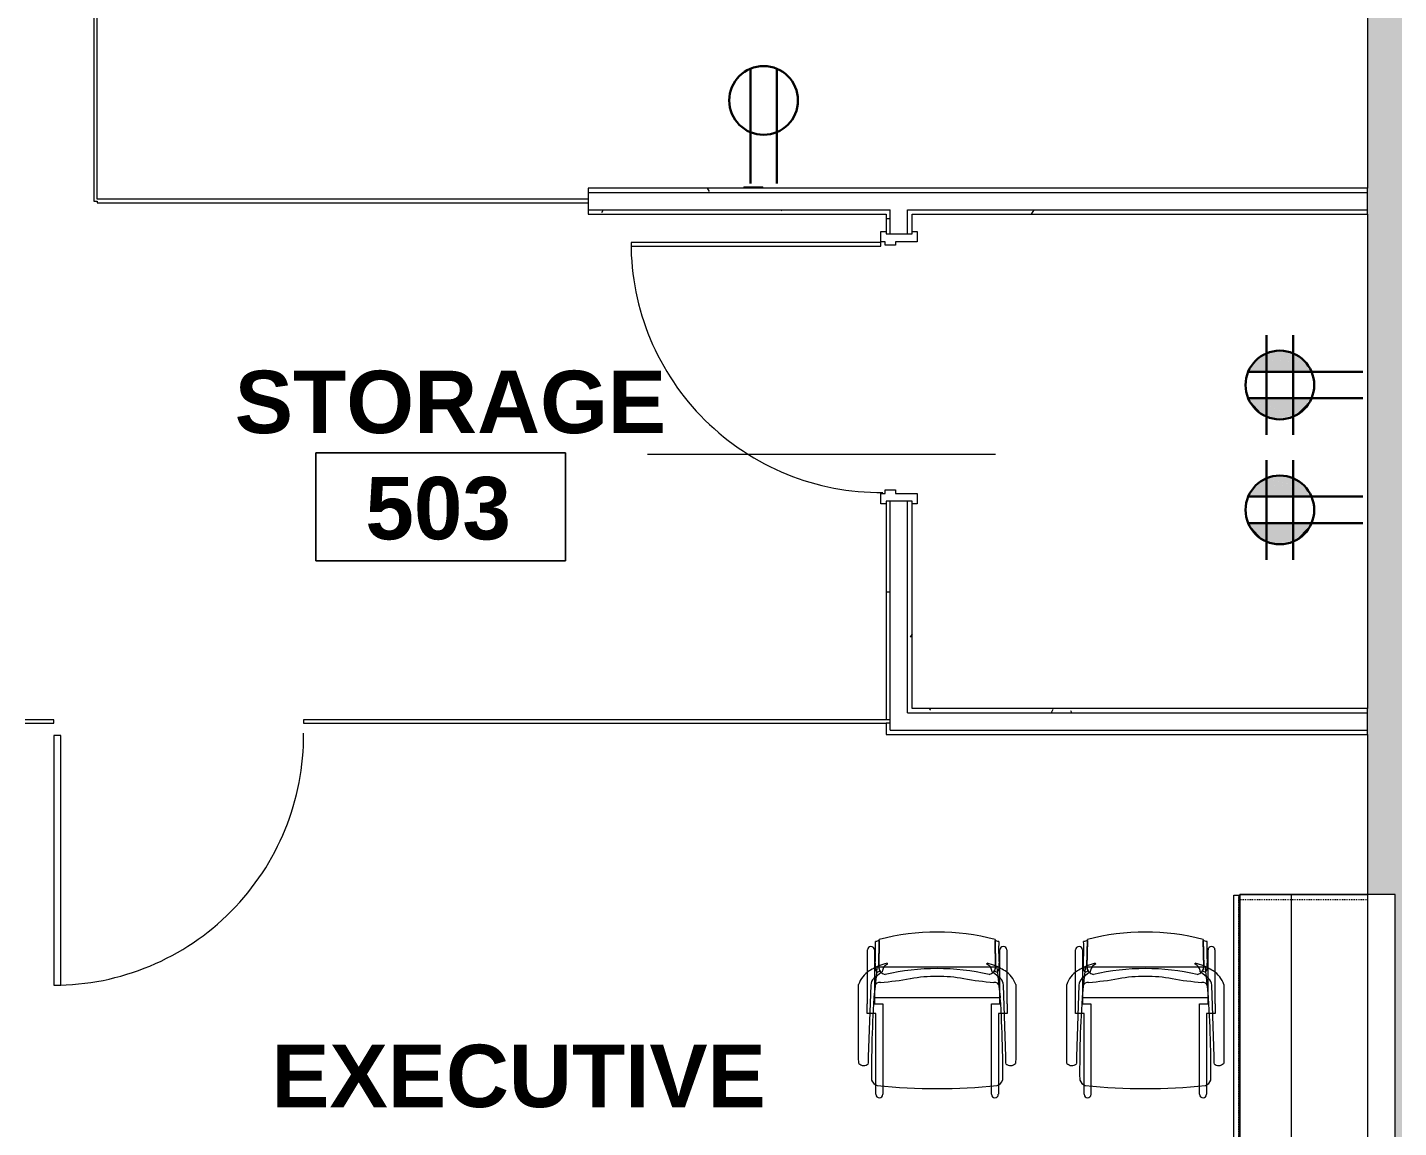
# Model space of a CAD drawing. Header units: inches. Extents: x 0 to 2535, y 0 to 2055.
# Drawn here: x 1443 to 1640.6, y 122.5 to 281 of the extents above; entities that cross this region are included whole.
import ezdxf

# ---------------------------------------------------------------- set-up
doc = ezdxf.new("R2010")
doc.units = ezdxf.units.IN
doc.header["$MEASUREMENT"] = 0
doc.linetypes.add('Dash', pattern=[0.25, 0.125, -0.125])
for name, color, linetype, lineweight in [('A-ANNO-NOTE', 131, 'Continuous', 9), ('A-AREA-IDEN', 2, 'Continuous', 9), ('A-DOOR', 31, 'Continuous', 13), ('A-WALL', 113, 'Continuous', 13), ('A-WALL-PATT', 111, 'Continuous', 13), ('E-ELEC-FIXT', 91, 'Continuous', 9), ('I-FURN', 30, 'Continuous', 9), ('I-FURN-PNLS', 30, 'Continuous', 9), ('I-WALL', 2, 'Continuous', 13)]:
    doc.layers.add(name, color=color, linetype=linetype, lineweight=lineweight)
doc.styles.add('Swis721 Lt BT_B', font='', dxfattribs={"height": 9})
doc.styles.get('Swis721 Lt BT_B').set_extended_font_data('Swis721 Lt BT', bold=True)
pattern_1 = [(0, (0, 0), (30.72, 7.68), [1.267, -21.773, 1.267, -21.773, -122.88]), (0, (0, 0), (30.72, 7.68), [-46.08, 1.267, -44.813, 1.267, -21.773, -53.76]), (0, (0, 0), (30.72, 7.68), [-115.2, 1.267, -14.093, 1.267, -37.133]), (120, (11.52, 3.84), (-22.011075, 22.7643), [1.267, -21.773, 1.267, -21.773, -122.88]), (120, (11.52, 3.84), (-22.011075, 22.7643), [-46.08, 1.267, -44.813, 1.267, -21.773, -53.76]), (120, (11.52, 3.84), (-22.011075, 22.7643), [-115.2, 1.267, -14.093, 1.267, -37.133]), (240, (15.36, 19.2), (-8.708925, -30.4443), [1.267, -21.773, 1.267, -21.773, -122.88]), (240, (15.36, 19.2), (-8.708925, -30.4443), [-46.08, 1.267, -44.813, 1.267, -21.773, -53.76]), (240, (15.36, 19.2), (-8.708925, -30.4443), [-115.2, 1.267, -14.093, 1.267, -37.133])]

# ---------------------------------------------------------------- blocks, each defined once
blk = doc.blocks.new('F - EXECUTIVE DESK 2 - F - EXECUTIVE DESK 2-7063155-Level 05 POWER _ SIGNAL')
at = {"layer": 'I-FURN'}
for p, q in [((47.63, 66.85), (47.63, 64.52)), ((48.38, 66.85), (47.63, 66.85)), ((48.38, 64.52), (48.38, 66.85)), ((41.56, 63.98), (38.81, 60.13)), ((53.31, 64.52), (42.69, 64.52)), ((53.27, 64.52), (42.73, 64.52)), ((47.63, 64.52), (47.63, 53.75)), ((48.38, 53.75), (48.38, 64.52)), ((57.19, 60.13), (54.44, 63.98)), ((42.87, 62.9), (53.13, 62.9)), ((38.11, 59.31), (38.06, 57.65)), ((57.94, 57.65), (57.89, 59.31)), ((34.54, 57.42), (34.54, 50.28)), ((34.95, 57.64), (34.71, 56.92)), ((38.04, 56.63), (34.95, 57.64)), ((37.36, 58.17), (35.28, 58.17)), ((38.06, 57.42), (37.84, 49.74)), ((38.06, 57.65), (38.06, 57.47)), ((38.11, 50.28), (38.11, 57.42)), ((57.9, 50.28), (57.9, 57.42)), ((57.94, 57.47), (57.94, 57.65)), ((58.16, 49.74), (57.94, 57.42)), ((61.06, 57.64), (57.96, 56.63)), ((58.64, 58.17), (60.72, 58.17)), ((61.29, 56.92), (61.06, 57.64)), ((61.47, 57.42), (61.47, 50.28)), ((34.71, 56.92), (37.42, 56.04)), ((37.45, 56.03), (38.01, 55.85)), ((38.01, 55.85), (38.11, 55.82)), ((38.11, 56.61), (38.04, 56.63)), ((38.11, 55.82), (47.17, 52.87)), ((47.41, 53.59), (38.15, 56.6)), ((39.8, 54.24), (39.84, 55.66)), ((39.8, 54.24), (39.84, 55.66)), ((40.28, 56.09), (55.63, 56.09)), ((40.28, 56.09), (55.63, 56.09)), ((57.85, 56.6), (48.6, 53.59)), ((48.83, 52.87), (57.9, 55.82)), ((56.07, 55.66), (56.11, 54.24)), ((56.11, 54.24), (56.07, 55.66)), ((57.96, 56.63), (57.9, 56.61)), ((57.9, 55.82), (57.99, 55.85)), ((57.99, 55.85), (61.29, 56.92)), ((55.67, 53.45), (40.2, 53.45)), ((55.67, 53.45), (40.2, 53.45)), ((55.67, 53.79), (40.24, 53.79)), ((40.24, 53.79), (55.67, 53.79)), ((47.17, 52.87), (47.41, 53.59)), ((47.63, 53.75), (48.38, 53.75)), ((48.6, 53.59), (48.83, 52.87)), ((47.26, 52.62), (39.56, 42.02)), ((39.76, 53.03), (39.68, 51.34)), ((39.68, 51.34), (39.76, 53.03)), ((40.16, 41.57), (47.86, 52.17)), ((47.86, 52.17), (47.26, 52.62)), ((48.74, 52.62), (48.14, 52.17)), ((48.14, 52.17), (55.84, 41.57)), ((56.44, 42.02), (48.74, 52.62)), ((56.19, 51.34), (56.11, 53.03)), ((56.19, 51.34), (56.11, 53.03)), ((35.28, 49.53), (37.36, 49.53)), ((37.84, 49.71), (37.6, 41.21)), ((39.61, 50.08), (39.61, 48.51)), ((39.61, 50.08), (39.61, 48.51)), ((55.78, 50.52), (40.06, 50.52)), ((55.78, 50.52), (40.06, 50.52)), ((40.12, 50.88), (55.75, 50.88)), ((40.12, 50.88), (55.75, 50.88)), ((56.22, 48.51), (56.22, 50.08)), ((56.22, 48.51), (56.22, 50.08)), ((58.4, 41.21), (58.16, 49.71)), ((60.72, 49.53), (58.64, 49.53)), ((40.06, 48.07), (55.78, 48.07)), ((40.06, 48.07), (55.78, 48.07)), ((55.82, 47.79), (40.06, 47.79)), ((55.82, 47.79), (40.06, 47.79)), ((39.61, 47.35), (39.61, 45.85)), ((39.61, 47.35), (39.61, 45.85)), ((56.26, 45.85), (56.26, 47.35)), ((56.26, 45.85), (56.26, 47.35)), ((39.55, 43.05), (39.55, 44.59)), ((39.55, 43.05), (39.55, 44.59)), ((39.99, 45.03), (55.9, 45.03)), ((39.99, 45.03), (55.9, 45.03)), ((40.06, 45.41), (55.82, 45.41)), ((40.06, 45.41), (55.82, 45.41)), ((56.35, 44.59), (56.35, 43.05)), ((56.35, 44.59), (56.35, 43.05)), ((39.56, 42.02), (40.16, 41.57)), ((55.91, 42.61), (39.99, 42.61)), ((55.91, 42.61), (39.99, 42.61)), ((55.84, 41.57), (56.44, 42.02)), ((38.35, 40.44), (57.65, 40.44)), ((59.5, 36.37), (23.5, 36.37)), ((23.5, 36), (23.5, 36.37)), ((23.5, 36.37), (23.5, 36.17)), ((23.5, 36.17), (23.5, 36.18)), ((23.5, 36.18), (23.5, 36.13)), ((23.5, 36.05), (23.5, 36.17)), ((23.5, 36.1), (23.5, 36)), ((23.5, 36.08), (23.5, 36.02)), ((23.5, 36), (23.5, 36.05)), ((23.5, 36), (23.5, 35.94)), ((23.5, 35.87), (23.5, 36)), ((23.5, 35.93), (23.5, 35.99)), ((23.5, 35.99), (23.5, 35.87)), ((23.5, 35.94), (23.5, 35.87)), ((23.5, 35.87), (23.5, 35.93)), ((23.5, 12), (23.5, 35.87)), ((23.5, 35.87), (59.5, 35.87)), ((23.5, 35.87), (59.5, 35.87)), ((23.5, 35.86), (23.5, 12)), ((59.5, 36.35), (59.5, 36.37)), ((59.5, 36.37), (59.5, 36.12)), ((59.5, 36.3), (59.5, 36.35)), ((59.5, 36.17), (59.5, 36.3)), ((59.5, 36.13), (59.5, 36.18)), ((59.5, 36.18), (59.5, 36.17)), ((59.5, 36.17), (59.5, 36.05)), ((59.5, 36.12), (59.5, 36)), ((59.5, 36), (59.5, 36.1)), ((59.5, 36.02), (59.5, 36.08)), ((59.5, 36.05), (59.5, 36)), ((59.5, 36), (59.5, 35.87)), ((59.5, 35.87), (59.5, 36)), ((59.5, 35.87), (59.5, 35.99)), ((59.5, 35.99), (59.5, 35.93)), ((59.5, 35.93), (59.5, 35.87)), ((59.5, 35.87), (59.5, 12)), ((59.5, 12), (59.5, 35.86)), ((59.5, 12), (23.5, 12)), ((59.5, 12), (23.5, 12))]:
    blk.add_line(p, q, dxfattribs=at)
for centre, radius, start, end in [((42.72, 63.02), 1.5, 91.3656, 140.4552), ((42.73, 63.71), 0.819, 90, 180), ((42.87, 63.87), 0.972, 190, 270), ((53.13, 63.87), 0.972, 270, 350), ((53.27, 63.71), 0.819, 0, 90), ((53.28, 63.02), 1.5, 39.5448, 88.6344), ((38.97, 59.29), 0.861, 100.7088, 178.3747), ((57.03, 59.29), 0.861, 1.6253, 79.2912), ((35.28, 57.42), 0.746, 90, 180), ((37.36, 57.42), 0.746, 0, 90), ((58.64, 57.42), 0.746, 90, 180), ((60.72, 57.42), 0.746, 360, 90), ((35.28, 50.28), 0.746, 180, 270), ((37.36, 50.28), 0.746, 270, 0), ((58.64, 50.28), 0.746, 180, 270), ((60.72, 50.28), 0.746, 270, 0), ((38.35, 41.19), 0.75, 178.3747, 270), ((57.65, 41.19), 0.75, 270, 1.6253)]:
    blk.add_arc(centre, radius, start, end, dxfattribs=at)
for centre, major_axis, ratio, start_param, end_param in [((40.28, 55.65), (0.441, 0), 0.99965, 1.570796, 3.116145), ((40.28, 55.65), (0.441, 0), 0.99965, 1.570796, 3.116145), ((55.63, 55.65), (0.441, 0), 0.99965, 0.025448, 1.570796), ((55.63, 55.65), (0.441, 0), 0.99965, 0.025448, 1.570796), ((40.2, 53.01), (0.441, 0), 0.998574, 1.570796, 3.092009), ((40.2, 53.01), (0.441, 0), 0.998574, 1.570796, 3.092009), ((40.24, 54.23), (0.441, 0), 0.99965, 3.116145, 4.712389), ((40.24, 54.23), (0.441, 0), 0.99965, 3.116145, 4.712389), ((55.67, 54.23), (0.441, 0), 0.99965, 4.712389, 6.308633), ((55.67, 54.23), (0.441, 0), 0.99965, 4.712389, 6.308633), ((55.67, 53.01), (0.441, 0), 0.998574, 0.049584, 1.570796), ((55.67, 53.01), (0.441, 0), 0.998574, 0.049584, 1.570796), ((40.06, 50.08), (0.441, 0), 0.999403, 1.570796, 3.141593), ((40.06, 50.08), (0.441, 0), 0.999403, 1.570796, 3.141593), ((40.12, 51.32), (0.441, 0), 0.998574, 3.092009, 4.712389), ((40.12, 51.32), (0.441, 0), 0.998574, 3.092009, 4.712389), ((55.75, 51.32), (0.441, 0), 0.998574, 4.712389, 6.332769), ((55.75, 51.32), (0.441, 0), 0.998574, 4.712389, 5.522579), ((55.78, 50.08), (0.441, 0), 0.999403, 0, 1.570796), ((55.78, 50.08), (0.441, 0), 0.999403, 0, 1.570796), ((55.75, 51.32), (0.441, 0), 0.998574, 5.522579, 6.332769), ((40.06, 48.51), (0.441, 0), 0.999403, 3.141593, 4.712389), ((40.06, 48.51), (0.441, 0), 0.999403, 3.141593, 3.926991), ((40.06, 47.35), (0.441, 0), 0.999591, 1.570796, 3.141593), ((40.06, 47.35), (0.441, 0), 0.999591, 1.570796, 3.141593), ((40.06, 48.51), (0.441, 0), 0.999403, 3.926991, 4.712389), ((55.78, 48.51), (0.441, 0), 0.999403, 4.712389, 6.283185), ((55.78, 48.51), (0.441, 0), 0.999403, 4.712389, 5.497787), ((55.82, 47.35), (0.441, 0), 0.999591, 0, 1.570796), ((55.82, 47.35), (0.441, 0), 0.999591, 0, 1.570796), ((55.78, 48.51), (0.441, 0), 0.999403, 5.497787, 6.283185), ((40.06, 45.85), (0.441, 0), 0.999591, 3.141593, 4.712389), ((40.06, 45.85), (0.441, 0), 0.999591, 3.141593, 4.712389), ((55.82, 45.85), (0.441, 0), 0.999591, 4.712389, 6.283185), ((55.82, 45.85), (0.441, 0), 0.999591, 4.712389, 6.283185), ((39.99, 44.59), (0.441, 0), 0.994522, 1.570796, 3.141593), ((39.99, 44.59), (0.441, 0), 0.994522, 1.570796, 3.141593), ((55.9, 44.59), (0.442, 0), 0.994522, 0, 1.570796), ((55.9, 44.59), (0.442, 0), 0.994522, 0, 1.570796), ((39.99, 43.05), (0.441, 0), 0.994522, 3.141593, 4.712389), ((39.99, 43.05), (0.441, 0), 0.994522, 3.141593, 4.712389), ((55.91, 43.05), (0.441, 0), 0.994522, 4.712389, 6.283185), ((55.91, 43.05), (-0.441, 0), 0.994522, 1.570796, 3.141593)]:
    blk.add_ellipse(centre, major_axis=major_axis, ratio=ratio, start_param=start_param, end_param=end_param, dxfattribs=at)
at = {"layer": 'I-FURN-PNLS'}
for p, q in [((0, 90), (0, 72)), ((22.38, 90), (0, 90)), ((22.38, 72), (22.38, 90)), ((22.53, 89.94), (23.28, 89.94)), ((22.53, 72.06), (22.53, 89.94)), ((23.28, 89.94), (23.28, 72.06)), ((0, 72), (0, 0)), ((15, 72), (0, 72)), ((0, 72), (0, 0)), ((0.75, 72), (0, 72)), ((0, 72), (22.38, 72)), ((0.75, 0), (0.75, 72)), ((15, 72), (4, 72)), ((15, 72), (4, 72)), ((15, 0), (15, 72)), ((22.38, 72), (15, 72)), ((22.38, 72), (15, 72)), ((22.38, 36), (22.38, 72)), ((22.38, 36), (22.38, 72)), ((22.5, 71.94), (22.5, 36.06)), ((23.25, 71.94), (22.5, 71.94)), ((23.28, 72.06), (22.53, 72.06)), ((23.25, 36.06), (23.25, 71.94)), ((15, 36), (4, 36)), ((4, 36), (15, 36)), ((15, 36), (4, 36)), ((80.5, 36), (15, 36)), ((15, 36), (22.38, 36)), ((22.38, 36), (15, 36)), ((22.38, 0), (22.38, 36)), ((22.38, 0), (22.38, 36)), ((22.5, 36.06), (23.25, 36.06)), ((23.25, 35.94), (22.5, 35.94)), ((22.5, 35.94), (22.5, 18.06)), ((23.25, 18.06), (23.25, 35.94)), ((59.5, 36.37), (23.5, 36.37)), ((23.5, 36.37), (23.5, 12)), ((59.5, 12), (59.5, 36.37)), ((80.5, 0), (80.5, 36)), ((22.5, 18.06), (23.25, 18.06)), ((22.5, 17.94), (23.25, 17.94)), ((22.5, 0.06), (22.5, 17.94)), ((23.25, 17.94), (23.25, 0.06)), ((23.5, 12), (59.5, 12)), ((0, 0), (15, 0)), ((4, 0), (15, 0)), ((15, 0), (22.38, 0)), ((23.25, 0.06), (22.5, 0.06)), ((0, 0), (0.75, 0)), ((0, 0), (0, -36)), ((15, 0), (0, 0)), ((4, 0), (15, 0)), ((4, 0), (15, 0)), ((15, 0), (80.5, 0)), ((15, 0), (22.38, 0)), ((15, -36), (15, 0)), ((22.38, -36), (22.38, 0)), ((22.38, 0), (22.38, -36)), ((22.5, -0.06), (23.25, -0.06)), ((22.5, -35.94), (22.5, -0.06)), ((23.25, -0.06), (23.25, -35.94)), ((0, -36), (15, -36)), ((4, -36), (15, -36)), ((15, -36), (4, -36)), ((15, -36), (22.38, -36)), ((22.38, -36), (15, -36)), ((23.25, -35.94), (22.5, -35.94))]:
    blk.add_line(p, q, dxfattribs=at)
at = {"layer": 'I-FURN-PNLS', "linetype": 'Dash'}
for p, q in [((4, 89.25), (22.38, 89.25)), ((22.53, 89.94), (22.53, 72.06)), ((4, 72.75), (22.38, 72.75)), ((4, 71.25), (15, 71.25)), ((15, 71.25), (22.38, 71.25)), ((22.38, 36), (22.38, 72)), ((22.5, 36.06), (22.5, 71.94)), ((4, 36.75), (15, 36.75)), ((15, 36.75), (22.38, 36.75)), ((22.38, 0), (22.38, 36)), ((22.5, 18.06), (22.5, 35.94)), ((4, 35.25), (15, 35.25)), ((15, 35.25), (22.38, 35.25)), ((11.63, 28), (11.63, 8)), ((14.63, 28), (11.63, 28)), ((14.63, 8), (14.63, 28)), ((63.57, 19.97), (65.93, 19.97)), ((63.57, 16.03), (63.57, 19.97)), ((65.93, 19.97), (65.93, 16.03)), ((22.5, 17.94), (22.5, 0.06)), ((65.93, 16.03), (63.57, 16.03)), ((11.63, 8), (14.63, 8)), ((4, 0.75), (15, 0.75)), ((15, 0.75), (22.38, 0.75)), ((22.38, 0), (22.38, -36)), ((4, -0.75), (15, -0.75)), ((15, -0.75), (22.38, -0.75)), ((22.5, -0.06), (22.5, -35.94)), ((4, -35.25), (15, -35.25)), ((15, -35.25), (22.38, -35.25))]:
    blk.add_line(p, q, dxfattribs=at)
blk = doc.blocks.new('F-Haworth_Chair_X99-Seminar - X99 Seminar Chair with Glides-7158989-Level 05 POWER _ SIGNAL')
at = {"layer": 'I-FURN'}
for p, q in [((-8.82, 9.44), (-8.82, 10.78)), ((-7.83, 10.78), (-7.83, 9.57)), ((7.83, 9.57), (7.83, 10.78)), ((8.82, 10.78), (8.82, 9.44)), ((-8.82, -0.89), (-8.82, 9.44)), ((-7.83, 9.57), (-7.83, -2.27)), ((7.83, -2.27), (7.83, 9.57)), ((8.82, 9.44), (8.82, -0.89)), ((-11.32, 5.48), (-11.3, 6.32)), ((-9.92, 6.36), (-9.92, 5.36)), ((9.92, 5.36), (9.92, 6.36)), ((11.3, 6.32), (11.32, 5.48)), ((-11.32, -5.06), (-11.32, 5.48)), ((-9.92, 5.36), (-9.57, -4.97)), ((9.57, -4.97), (9.92, 5.36)), ((11.32, 5.48), (11.32, -5.06)), ((-10.07, -0.89), (-9.71, -0.89)), ((-10.07, -2.27), (-10.07, -0.89)), ((-9.71, -0.89), (-9.2, -0.89)), ((-9.2, -0.89), (-8.82, -0.89)), ((8.82, -0.89), (9.2, -0.89)), ((9.2, -0.89), (9.71, -0.89)), ((9.71, -0.89), (10.07, -0.89)), ((10.07, -0.89), (10.07, -2.27)), ((-10.04, -2.27), (-10.07, -2.27)), ((-10.04, -4.99), (-10.04, -2.27)), ((-9.07, -3.12), (9.07, -3.12)), ((-9.07, -3.2), (-9.07, -3.12)), ((-8.9, -4.8), (-9.07, -3.2)), ((-9.04, -2.27), (-9.04, -3.12)), ((-7.83, -2.27), (-9.04, -2.27)), ((-9.04, -3.12), (-9.04, -3.43)), ((-9.04, -3.43), (-9.04, -3.62)), ((-9.04, -3.62), (-9.04, -5.99)), ((9.04, -2.27), (7.83, -2.27)), ((9.07, -3.2), (8.9, -4.8)), ((9.04, -3.12), (9.04, -2.27)), ((9.04, -3.43), (9.04, -3.12)), ((9.04, -3.62), (9.04, -3.43)), ((9.04, -5.99), (9.04, -3.62)), ((9.07, -3.12), (9.07, -3.2)), ((10.04, -2.27), (10.04, -4.99)), ((10.07, -2.27), (10.04, -2.27)), ((-10.04, -6.81), (-10.04, -5)), ((-9.13, -5.92), (-8.07, -6.77)), ((-8.88, -4.99), (-8.89, -4.91)), ((-8.75, -6.22), (-8.88, -4.99)), ((8.07, -6.77), (9.13, -5.92)), ((8.88, -4.99), (8.75, -6.22)), ((8.89, -4.91), (8.88, -4.99)), ((10.04, -5), (10.04, -6.81)), ((-10.04, -10.02), (-10.04, -6.81)), ((-9.04, -5.99), (-9.04, -7.4)), ((-9.04, -7.4), (-9.04, -10.02)), ((-8.68, -6.87), (-8.75, -6.22)), ((-8.62, -7.42), (-8.68, -6.87)), ((-8.6, -7.6), (-8.62, -7.43)), ((-8.61, -6.81), (-8.23, -6.95)), ((-8.49, -7.6), (-8.56, -7.6)), ((-8.42, -7.57), (-8.34, -11.37)), ((-8.34, -11.52), (-8.42, -7.57)), ((-7.65, -7.6), (-8.4, -7.6)), ((-8.03, -6.81), (-7.95, -6.87)), ((7.65, -7.6), (-7.65, -7.6)), ((8.4, -7.6), (7.65, -7.6)), ((7.95, -6.87), (8.03, -6.81)), ((8.23, -6.95), (8.61, -6.81)), ((8.34, -11.37), (8.42, -7.57)), ((8.42, -7.57), (8.34, -11.52)), ((8.56, -7.6), (8.49, -7.6)), ((8.62, -7.43), (8.6, -7.6)), ((8.68, -6.87), (8.62, -7.42)), ((8.75, -6.22), (8.68, -6.87)), ((9.04, -7.4), (9.04, -5.99)), ((9.04, -10.02), (9.04, -7.4)), ((10.04, -6.81), (10.04, -10.02)), ((-7.18, -7.99), (-7.21, -8.13)), ((7.21, -8.13), (7.18, -7.99))]:
    blk.add_line(p, q, dxfattribs=at)
for centre, radius, start, end in [((-8.32, 10.78), 0.495, 0, 180), ((0, -75.01), 84.96, 84.1475, 95.8525), ((8.32, 10.78), 0.495, 0, 180), ((-8.21, 8.28), 1.31, 110.0433, 159.9567), ((144.06, 7.32), 153.52, 179.4749, 184.5213), ((8.21, 8.28), 1.31, 20.0433, 69.9567), ((-144.06, 7.32), 153.52, 355.4787, 0.5251), ((-10.58, 5.68), 0.956, 45.8901, 138.1099), ((10.58, 5.68), 0.956, 41.8901, 134.1099), ((-7.87, -3.92), 3.63, 198.1789, 238.0478), ((-8.18, -4.9), 1.39, 182.8013, 227.1078), ((-8.24, -4.59), 0.763, 194.2338, 275.7662), ((-11.32, -48.08), 42.84, 79.9767, 85.7699), ((0, 15.97), 22.19, 259.9767, 280.0233), ((11.32, -48.08), 42.84, 94.2301, 100.0233), ((8.24, -4.59), 0.763, 264.2338, 345.7662), ((8.18, -4.9), 1.39, 312.8922, 357.1987), ((7.87, -3.92), 3.63, 301.9522, 341.8211), ((-4.71, 1.15), 9.61, 238.0478, 243.9964), ((-5.2, -7.86), 3.74, 170.0936, 184.0143), ((-4.71, 1.15), 9.61, 243.9964, 246.4906), ((-8.28, -7.33), 0.613, 122.5427, 170.0936), ((-4.71, 1.15), 9.61, 246.6393, 247.073), ((-7.37, -7.55), 1.05, 95.9554, 181.1786), ((-7.37, -7.55), 1.05, 145.2002, 181.1786), ((-4.71, 1.15), 9.61, 247.2631, 254.9334), ((-6.55, -6.76), 1.38, 185.0878, 212.4248), ((-6.55, -6.76), 1.38, 214.0187, 228.4842), ((0, 26.49), 33.83, 257.2285, 282.7715), ((-6.55, -6.76), 1.38, 228.4842, 242.9497), ((6.55, -6.76), 1.38, 297.0503, 325.9813), ((4.71, 1.15), 9.61, 285.0666, 292.7369), ((7.37, -7.55), 1.05, 358.8214, 84.0446), ((6.55, -6.76), 1.38, 327.5752, 340.4467), ((6.55, -6.76), 1.38, 340.4467, 354.9122), ((7.37, -7.55), 1.05, 358.8214, 34.7998), ((4.71, 1.15), 9.61, 292.927, 293.3607), ((4.71, 1.15), 9.61, 293.5094, 296.0036), ((8.28, -7.33), 0.613, 9.9064, 57.4573), ((5.2, -7.86), 3.74, 355.9857, 9.9064), ((4.71, 1.15), 9.61, 296.0036, 301.9522), ((-36.06, -10.03), 27.2, 357.4882, 4.0143), ((36.06, -10.03), 27.2, 175.9857, 182.5118), ((-9.54, -10.02), 0.498, 180, 0), ((0, 20.73), 33.17, 254.4478, 255.4234), ((0, 20.29), 32.89, 255.304, 284.6925), ((0, 20.73), 33.17, 284.5766, 285.5522), ((9.54, -10.02), 0.498, 180, 0)]:
    blk.add_arc(centre, radius, start, end, dxfattribs=at)
blk = doc.blocks.new('F-Haworth_Chair_X99-Seminar - X99 Seminar Chair with Glides-V19-Level 05 POWER _ SIGNAL')
at = {"layer": 'I-FURN'}
for p, q in [((-8.82, 9.44), (-8.82, 10.78)), ((-7.83, 10.78), (-7.83, 9.57)), ((7.83, 9.57), (7.83, 10.78)), ((8.82, 10.78), (8.82, 9.44)), ((-8.82, -0.89), (-8.82, 9.44)), ((-7.83, 9.57), (-7.83, -2.27)), ((7.83, -2.27), (7.83, 9.57)), ((8.82, 9.44), (8.82, -0.89)), ((-11.32, 5.48), (-11.3, 6.32)), ((-9.92, 6.36), (-9.92, 5.36)), ((9.92, 5.36), (9.92, 6.36)), ((11.3, 6.32), (11.32, 5.48)), ((-11.32, -5.06), (-11.32, 5.48)), ((-9.92, 5.36), (-9.57, -4.97)), ((9.57, -4.97), (9.92, 5.36)), ((11.32, 5.48), (11.32, -5.06)), ((-10.07, -0.89), (-9.71, -0.89)), ((-10.07, -2.27), (-10.07, -0.89)), ((-9.71, -0.89), (-9.2, -0.89)), ((-9.2, -0.89), (-8.82, -0.89)), ((8.82, -0.89), (9.2, -0.89)), ((9.2, -0.89), (9.71, -0.89)), ((9.71, -0.89), (10.07, -0.89)), ((10.07, -0.89), (10.07, -2.27)), ((-10.04, -2.27), (-10.07, -2.27)), ((-10.04, -4.99), (-10.04, -2.27)), ((-9.07, -3.12), (9.07, -3.12)), ((-9.07, -3.2), (-9.07, -3.12)), ((-8.9, -4.8), (-9.07, -3.2)), ((-9.04, -2.27), (-9.04, -3.12)), ((-7.83, -2.27), (-9.04, -2.27)), ((-9.04, -3.12), (-9.04, -3.43)), ((-9.04, -3.43), (-9.04, -3.62)), ((-9.04, -3.62), (-9.04, -5.99)), ((9.04, -2.27), (7.83, -2.27)), ((9.07, -3.2), (8.9, -4.8)), ((9.04, -3.12), (9.04, -2.27)), ((9.04, -3.43), (9.04, -3.12)), ((9.04, -3.62), (9.04, -3.43)), ((9.04, -5.99), (9.04, -3.62)), ((9.07, -3.12), (9.07, -3.2)), ((10.04, -2.27), (10.04, -4.99)), ((10.07, -2.27), (10.04, -2.27)), ((-10.04, -6.81), (-10.04, -5)), ((-9.13, -5.92), (-8.07, -6.77)), ((-8.88, -4.99), (-8.89, -4.91)), ((-8.75, -6.22), (-8.88, -4.99)), ((8.07, -6.77), (9.13, -5.92)), ((8.88, -4.99), (8.75, -6.22)), ((8.89, -4.91), (8.88, -4.99)), ((10.04, -5), (10.04, -6.81)), ((-10.04, -10.02), (-10.04, -6.81)), ((-9.04, -5.99), (-9.04, -7.4)), ((-9.04, -7.4), (-9.04, -10.02)), ((-8.68, -6.87), (-8.75, -6.22)), ((-8.62, -7.42), (-8.68, -6.87)), ((-8.6, -7.6), (-8.62, -7.43)), ((-8.61, -6.81), (-8.23, -6.95)), ((-8.49, -7.6), (-8.56, -7.6)), ((-8.42, -7.57), (-8.34, -11.37)), ((-8.34, -11.52), (-8.42, -7.57)), ((-7.65, -7.6), (-8.4, -7.6)), ((-8.03, -6.81), (-7.95, -6.87)), ((7.65, -7.6), (-7.65, -7.6)), ((8.4, -7.6), (7.65, -7.6)), ((7.95, -6.87), (8.03, -6.81)), ((8.23, -6.95), (8.61, -6.81)), ((8.34, -11.37), (8.42, -7.57)), ((8.42, -7.57), (8.34, -11.52)), ((8.56, -7.6), (8.49, -7.6)), ((8.62, -7.43), (8.6, -7.6)), ((8.68, -6.87), (8.62, -7.42)), ((8.75, -6.22), (8.68, -6.87)), ((9.04, -7.4), (9.04, -5.99)), ((9.04, -10.02), (9.04, -7.4)), ((10.04, -6.81), (10.04, -10.02)), ((-7.18, -7.99), (-7.21, -8.13)), ((7.21, -8.13), (7.18, -7.99))]:
    blk.add_line(p, q, dxfattribs=at)
for centre, radius, start, end in [((-8.32, 10.78), 0.495, 0, 180), ((0, -75.01), 84.96, 84.1475, 95.8525), ((8.32, 10.78), 0.495, 0, 180), ((-8.21, 8.28), 1.31, 110.0433, 159.9567), ((144.06, 7.32), 153.52, 179.4749, 184.5213), ((8.21, 8.28), 1.31, 20.0433, 69.9567), ((-144.06, 7.32), 153.52, 355.4787, 0.5251), ((-10.58, 5.68), 0.956, 45.8901, 138.1099), ((10.58, 5.68), 0.956, 41.8901, 134.1099), ((-7.87, -3.92), 3.63, 198.1789, 238.0478), ((-8.18, -4.9), 1.39, 182.8013, 227.1078), ((-8.24, -4.59), 0.763, 194.2338, 275.7662), ((-11.32, -48.08), 42.84, 79.9767, 85.7699), ((0, 15.97), 22.19, 259.9767, 280.0233), ((11.32, -48.08), 42.84, 94.2301, 100.0233), ((8.24, -4.59), 0.763, 264.2338, 345.7662), ((8.18, -4.9), 1.39, 312.8922, 357.1987), ((7.87, -3.92), 3.63, 301.9522, 341.8211), ((-4.71, 1.15), 9.61, 238.0478, 243.9964), ((-5.2, -7.86), 3.74, 170.0936, 184.0143), ((-4.71, 1.15), 9.61, 243.9964, 246.4906), ((-8.28, -7.33), 0.613, 122.5427, 170.0936), ((-4.71, 1.15), 9.61, 246.6393, 247.073), ((-7.37, -7.55), 1.05, 95.9554, 181.1786), ((-7.37, -7.55), 1.05, 145.2002, 181.1786), ((-4.71, 1.15), 9.61, 247.2631, 254.9334), ((-6.55, -6.76), 1.38, 185.0878, 212.4248), ((-6.55, -6.76), 1.38, 214.0187, 228.4842), ((0, 26.49), 33.83, 257.2285, 282.7715), ((-6.55, -6.76), 1.38, 228.4842, 242.9497), ((6.55, -6.76), 1.38, 297.0503, 325.9813), ((4.71, 1.15), 9.61, 285.0666, 292.7369), ((7.37, -7.55), 1.05, 358.8214, 84.0446), ((6.55, -6.76), 1.38, 327.5752, 354.9122), ((7.37, -7.55), 1.05, 358.8214, 34.7998), ((4.71, 1.15), 9.61, 292.927, 293.3607), ((4.71, 1.15), 9.61, 293.5094, 296.0036), ((8.28, -7.33), 0.613, 9.9064, 57.4573), ((5.2, -7.86), 3.74, 355.9857, 9.9064), ((4.71, 1.15), 9.61, 296.0036, 301.9522), ((-36.06, -10.03), 27.2, 357.4882, 4.0143), ((36.06, -10.03), 27.2, 175.9857, 182.5118), ((-9.54, -10.02), 0.498, 180, 0), ((0, 20.73), 33.17, 254.4478, 255.4234), ((0, 20.29), 32.89, 255.304, 284.6925), ((0, 20.73), 33.17, 284.5766, 285.5522), ((9.54, -10.02), 0.498, 180, 0)]:
    blk.add_arc(centre, radius, start, end, dxfattribs=at)
blk = doc.blocks.new('PS - Power Device _Wall Base_ - Duplex-4862727-Level 05 POWER _ SIGNAL')
at = {"layer": 'E-ELEC-FIXT'}
for p, q in [((42.55, 1013.5), (42.55, 1013.31)), ((45.3, 1013.31), (42.55, 1013.31)), ((45.3, 1013.31), (45.3, 1013.5))]:
    blk.add_line(p, q, dxfattribs=at)
blk = doc.blocks.new('Door - Glass Single - Patch - Short Handle-8056582-Level 05 POWER _ SIGNAL')
at = {"layer": 'A-DOOR', "lineweight": 20}
for p, q in [((17, 38), (17, 2)), ((18, 38), (17, 38)), ((18, 2), (18, 38)), ((17, 2), (18, 2))]:
    blk.add_line(p, q, dxfattribs=at)
at = {"layer": 'A-DOOR', "lineweight": 9}
blk.add_arc((18, 2), 36, 90, 180.5, dxfattribs=at)
blk = doc.blocks.new('Door - Single - Solid Door-8046735-Level 05 POWER _ SIGNAL')
at = {"layer": 'A-DOOR', "lineweight": 9}
for p, q in [((-15.63, 2.54), (-14.13, 2.54)), ((-15.63, 1.79), (-15.63, 2.54)), ((-14.13, 2.54), (-14.13, -0.59)), ((22.12, 2.54), (23.62, 2.54)), ((22.12, -0.59), (22.12, 2.54)), ((23.62, 2.54), (23.62, 1.79)), ((-15.63, -2.71), (-15.63, -1.96)), ((-14.13, -0.59), (-13.63, -0.59)), ((-13.63, -0.59), (-13.63, -2.09)), ((21.62, -0.59), (22.12, -0.59)), ((21.62, -2.09), (21.62, -0.59)), ((23.62, -1.96), (23.62, -2.71)), ((-14.13, -2.71), (-15.63, -2.71)), ((-14.13, -2.09), (-14.13, -2.71)), ((-13.63, -2.09), (-14.13, -2.09)), ((22.12, -2.09), (21.62, -2.09)), ((22.12, -2.71), (22.12, -2.09)), ((23.62, -2.71), (22.12, -2.71))]:
    blk.add_line(p, q, dxfattribs=at)
at = {"layer": 'A-DOOR'}
for p, q in [((-13.51, -2.71), (-14.01, -2.71)), ((-14.01, -2.71), (-14.01, -38.71)), ((-13.51, -38.71), (-13.51, -2.71)), ((-14.01, -38.71), (-13.51, -38.71))]:
    blk.add_line(p, q, dxfattribs=at)
at = {"layer": 'A-DOOR', "lineweight": 9}
blk.add_arc((-14.01, -2.71), 36, 270, 0.5, dxfattribs=at)
blk = doc.blocks.new('Room Tag - Room Name and Number-3379422-Level 05 POWER _ SIGNAL')
at = {"layer": 'A-AREA-IDEN'}
for p, q in [((-0.1881, -0.1636), (-0.1881, -0.0018)), ((-0.1881, -0.0018), (0.1869, -0.0018)), ((0.1869, -0.0018), (-0.1881, -0.0018)), ((-0.1881, -0.0018), (-0.1881, -0.1636)), ((0.1869, -0.0018), (0.1869, -0.1636)), ((0.1869, -0.1636), (0.1869, -0.0018)), ((0.1869, -0.1636), (-0.1881, -0.1636)), ((-0.1881, -0.1636), (0.1869, -0.1636))]:
    blk.add_line(p, q, dxfattribs=at)

msp = doc.modelspace()

# ---------------------------------------------------------------- hatches: boundary and pattern name
at = {"layer": 'A-ANNO-NOTE'}
for points in [[(1627.1, 232.83), (1621.24, 233.92), (1620.07, 233.11), (1625.15, 232.91)], [(1620.07, 233.11), (1621.24, 233.92), (1620.47, 233.44)], [(1621.24, 233.92), (1624.55, 234.32), (1622.47, 234.35)], [(1621.24, 233.92), (1625.53, 233.98), (1624.55, 234.32)], [(1627.1, 232.83), (1625.53, 233.98), (1621.24, 233.92), (1625.15, 233.2)], [(1624.55, 234.32), (1624.03, 234.41), (1622.47, 234.35)], [(1622.47, 234.35), (1624.03, 234.41), (1622.86, 234.41)], [(1626.92, 233.02), (1626.83, 233.11), (1625.53, 233.98)], [(1627.1, 232.83), (1626.92, 233.02), (1625.53, 233.98)], [(1626.83, 233.11), (1625.88, 233.8), (1625.53, 233.98)], [(1626.83, 233.11), (1626.43, 233.44), (1625.88, 233.8)], [(1618.88, 231.41), (1625.15, 231.45), (1618.93, 231.53)], [(1618.93, 231.53), (1620.07, 233.11), (1619.17, 231.99)], [(1618.93, 231.53), (1627.1, 232.83), (1620.07, 233.11)], [(1627.96, 231.53), (1627.1, 232.83), (1618.93, 231.53), (1625.15, 231.53)], [(1628.01, 231.41), (1627.96, 231.53), (1618.93, 231.53), (1625.15, 231.45)], [(1619.17, 231.99), (1620.07, 233.11), (1619.71, 232.73)], [(1627.96, 231.53), (1627.9, 231.65), (1627.1, 232.83)], [(1627.72, 231.99), (1627.58, 232.21), (1627.1, 232.83)], [(1627.9, 231.65), (1627.72, 231.99), (1627.1, 232.83)], [(1627.96, 227.46), (1628.01, 227.58), (1618.88, 227.58), (1625.15, 227.49)], [(1627.96, 227.46), (1618.88, 227.58), (1618.93, 227.46), (1625.15, 227.46)], [(1622.09, 224.73), (1625.65, 225.06), (1618.93, 227.46)], [(1622.09, 224.73), (1618.93, 227.46), (1621.01, 225.18)], [(1625.65, 225.06), (1627.96, 227.46), (1618.93, 227.46), (1625.15, 225.24)], [(1621.01, 225.18), (1618.93, 227.46), (1619.17, 226.99)], [(1625.65, 225.06), (1626.43, 225.54), (1627.9, 227.34)], [(1626.43, 225.54), (1627.72, 226.99), (1627.9, 227.34)], [(1620.47, 225.54), (1619.17, 226.99), (1619.88, 226.06)], [(1621.01, 225.18), (1619.17, 226.99), (1620.47, 225.54)], [(1625.65, 225.06), (1625.88, 225.18), (1626.43, 225.54)], [(1626.43, 225.54), (1627.01, 226.06), (1627.72, 226.99)], [(1627.01, 226.06), (1627.19, 226.25), (1627.72, 226.99)], [(1622.86, 224.58), (1625.15, 225.01), (1622.09, 224.73)], [(1622.86, 224.58), (1624.03, 224.58), (1625.65, 225.06), (1625.15, 224.97)], [(1623.25, 224.55), (1624.03, 224.58), (1622.86, 224.58)], [(1624.03, 224.58), (1624.55, 224.67), (1625.15, 224.91)], [(1624.55, 224.67), (1624.67, 224.7), (1625.15, 224.88)], [(1624.67, 224.7), (1625.15, 224.86), (1625.15, 224.87)], [(1627.1, 214.83), (1621.24, 215.92), (1620.07, 215.11), (1625.15, 214.91)], [(1620.07, 215.11), (1621.24, 215.92), (1620.47, 215.44)], [(1621.24, 215.92), (1624.55, 216.32), (1622.47, 216.35)], [(1621.24, 215.92), (1625.53, 215.98), (1624.55, 216.32)], [(1627.1, 214.83), (1625.53, 215.98), (1621.24, 215.92), (1625.15, 215.2)], [(1624.55, 216.32), (1624.03, 216.41), (1622.47, 216.35)], [(1622.47, 216.35), (1624.03, 216.41), (1622.86, 216.41)], [(1626.92, 215.02), (1626.83, 215.11), (1625.53, 215.98)], [(1627.1, 214.83), (1626.92, 215.02), (1625.53, 215.98)], [(1626.83, 215.11), (1625.88, 215.8), (1625.53, 215.98)], [(1626.83, 215.11), (1626.43, 215.44), (1625.88, 215.8)], [(1618.88, 213.41), (1625.15, 213.45), (1618.93, 213.53)], [(1618.93, 213.53), (1620.07, 215.11), (1619.17, 213.99)], [(1618.93, 213.53), (1627.1, 214.83), (1620.07, 215.11)], [(1618.93, 213.53), (1627.96, 213.53), (1627.1, 214.83), (1625.15, 214.52)], [(1628.01, 213.41), (1627.96, 213.53), (1618.93, 213.53), (1625.15, 213.45)], [(1619.17, 213.99), (1620.07, 215.11), (1619.71, 214.73)], [(1627.96, 213.53), (1627.9, 213.65), (1627.1, 214.83)], [(1627.72, 213.99), (1627.58, 214.21), (1627.1, 214.83)], [(1627.9, 213.65), (1627.72, 213.99), (1627.1, 214.83)], [(1627.96, 209.46), (1628.01, 209.58), (1618.88, 209.58), (1625.15, 209.49)], [(1627.96, 209.46), (1618.88, 209.58), (1618.93, 209.46), (1625.15, 209.46)], [(1622.09, 206.73), (1625.65, 207.06), (1618.93, 209.46)], [(1622.09, 206.73), (1618.93, 209.46), (1621.01, 207.18)], [(1625.65, 207.06), (1627.96, 209.46), (1618.93, 209.46), (1625.15, 207.24)], [(1621.01, 207.18), (1618.93, 209.46), (1619.17, 208.99)], [(1620.47, 207.54), (1619.17, 208.99), (1619.88, 208.06)], [(1621.01, 207.18), (1619.17, 208.99), (1620.47, 207.54)], [(1625.65, 207.06), (1626.43, 207.54), (1627.9, 209.34)], [(1625.65, 207.06), (1625.88, 207.18), (1626.43, 207.54)], [(1626.43, 207.54), (1627.72, 208.99), (1627.9, 209.34)], [(1626.43, 207.54), (1627.01, 208.06), (1627.72, 208.99)], [(1627.01, 208.06), (1627.19, 208.25), (1627.72, 208.99)], [(1622.86, 206.58), (1625.15, 207.01), (1622.09, 206.73)], [(1622.86, 206.58), (1624.03, 206.58), (1625.65, 207.06), (1625.15, 206.97)], [(1623.25, 206.55), (1624.03, 206.58), (1622.86, 206.58)], [(1624.03, 206.58), (1624.55, 206.67), (1625.15, 206.91)], [(1624.55, 206.67), (1624.67, 206.7), (1625.15, 206.88)], [(1624.67, 206.7), (1625.15, 206.86), (1625.15, 206.87)]]:
    msp.add_hatch(color=256, dxfattribs=at).paths.add_polyline_path(points, flags=0)
at = {"layer": 'A-WALL-PATT', "lineweight": 9}
msp.add_hatch(color=7, dxfattribs=at).paths.add_polyline_path([(1641.06, 27.5), (1641.06, 411.93), (1636.06, 411.93), (1636.06, 156.06), (1640.06, 156.06), (1640.06, 30.06), (1636.06, 30.06), (1636.06, 27.5), (1640.06, 27.5)], flags=0)
h = msp.add_hatch(dxfattribs=at)
h.set_pattern_fill('FP_1', color=256, style=0, pattern_type=2)
h.set_pattern_definition(pattern_1)
h.paths.add_polyline_path([(1636.06, 257.25), (1636.06, 257.87), (1523.75, 257.87), (1523.75, 257.25), (1636.04, 257.25)], flags=0)
h = msp.add_hatch(dxfattribs=at)
h.set_pattern_fill('FP_1', color=256, style=0, pattern_type=2)
h.set_pattern_definition(pattern_1)
h.paths.add_polyline_path([(1523.75, 254.12), (1567.31, 254.12), (1567.31, 254.75), (1523.75, 254.75)], flags=0)
h.paths.add_polyline_path([(1625.15, 254.12), (1636.06, 254.12), (1636.06, 254.75), (1569.81, 254.75), (1569.81, 254.12), (1580.07, 254.12)], flags=0)
h = msp.add_hatch(dxfattribs=at)
h.set_pattern_fill('FP_1', color=256, style=0, pattern_type=2)
h.set_pattern_definition(pattern_1)
h.paths.add_polyline_path([(1566.69, 179.12), (1567.31, 179.12), (1567.31, 180.75), (1566.69, 180.75), (1566.69, 179.75)], flags=0)
h.paths.add_polyline_path([(1566.69, 181.25), (1567.31, 181.25), (1567.31, 212.75), (1566.69, 212.75), (1566.69, 182.25)], flags=0)
h.paths.add_polyline_path([(1566.69, 251.25), (1567.31, 251.25), (1567.31, 254.12), (1566.69, 254.12)], flags=0)
h = msp.add_hatch(dxfattribs=at)
h.set_pattern_fill('FP_1', color=256, style=0, pattern_type=2)
h.set_pattern_definition(pattern_1)
h.paths.add_polyline_path([(1570.44, 182.25), (1570.44, 212.75), (1569.81, 212.75), (1569.81, 182.25)], flags=0)
h.paths.add_polyline_path([(1570.44, 251.25), (1570.44, 254.12), (1569.81, 254.12), (1569.81, 251.25)], flags=0)
h = msp.add_hatch(dxfattribs=at)
h.set_pattern_fill('FP_1', color=256, style=0, pattern_type=2)
h.set_pattern_definition(pattern_1)
h.paths.add_polyline_path([(1625.15, 182.25), (1636.06, 182.25), (1636.04, 182.87), (1570.44, 182.87), (1570.44, 182.25)], flags=0)

# ---------------------------------------------------------------- linework, layer by layer
at = {"layer": 'A-ANNO-NOTE', "lineweight": 30}
for p, q in [((1547.14, 258.53), (1547.14, 275.05)), ((1547.14, 258.53), (1547.14, 275.05)), ((1550.97, 258.53), (1550.97, 275.05)), ((1621.53, 222.32), (1621.53, 236.67)), ((1625.36, 222.32), (1625.36, 236.67)), ((1635.41, 231.41), (1618.88, 231.41)), ((1635.41, 227.58), (1618.88, 227.58)), ((1621.53, 204.32), (1621.53, 218.67)), ((1625.36, 204.32), (1625.36, 218.67)), ((1635.41, 213.41), (1618.88, 213.41)), ((1635.41, 209.58), (1618.88, 209.58))]:
    msp.add_line(p, q, dxfattribs=at)
at = {"layer": 'A-ANNO-NOTE'}
for p, q in [((1618.88, 231.41), (1628.01, 231.41)), ((1628.01, 227.58), (1618.88, 227.58)), ((1618.88, 213.41), (1628.01, 213.41)), ((1628.01, 209.58), (1618.88, 209.58))]:
    msp.add_line(p, q, dxfattribs=at)
at = {"layer": 'A-ANNO-NOTE', "lineweight": 30}
for centre in [(1549.05, 270.49), (1623.45, 229.49), (1623.45, 211.49)]:
    msp.add_circle(centre, 4.95, dxfattribs=at)
at = {"layer": 'A-ANNO-NOTE'}
for centre, start, end in [((1623.45, 229.49), 22.7756, 157.2244), ((1623.45, 229.49), 202.7756, 337.2244), ((1623.45, 211.49), 22.7756, 157.2244), ((1623.45, 211.49), 202.7756, 337.2244)]:
    msp.add_arc(centre, 4.95, start, end, dxfattribs=at)
at = {"layer": 'A-AREA-IDEN'}
msp.add_line((1582.46, 219.48), (1532.33, 219.48), dxfattribs=at)
at = {"layer": 'A-WALL'}
for p, q in [((1523.75, 257.25), (1636.06, 257.25)), ((1636.06, 254.12), (1636.06, 257.87)), ((1523.75, 256.25), (1523.75, 255.75)), ((1523.75, 254.75), (1567.31, 254.75)), ((1567.31, 251.25), (1567.31, 254.75)), ((1569.81, 254.75), (1636.06, 254.75)), ((1569.81, 251.25), (1569.81, 254.75)), ((1567.31, 179.75), (1567.31, 212.75)), ((1569.81, 182.25), (1569.81, 212.75)), ((1569.81, 182.25), (1636.06, 182.25)), ((1636.06, 179.12), (1636.06, 182.87)), ((1567.31, 181.25), (1566.69, 181.25)), ((1567.31, 180.75), (1566.69, 180.75)), ((1567.31, 179.75), (1636.06, 179.75))]:
    msp.add_line(p, q, dxfattribs=at)
at = {"layer": 'I-WALL', "color": 8, "lineweight": 20}
for p, q in [((1636.06, 416.93), (1636.06, 257.87)), ((1636.06, 254.12), (1636.06, 182.87)), ((1636.06, 179.12), (1636.06, 27.5))]:
    msp.add_line(p, q, dxfattribs=at)
at = {"layer": 'I-WALL'}
for p, q in [((1452.5, 293.5), (1452.5, 256)), ((1453, 256.25), (1453, 293.5)), ((1636.06, 257.87), (1523.75, 257.87)), ((1523.75, 257.87), (1523.75, 256.25)), ((1452.5, 256), (1453, 256)), ((1523.75, 256.25), (1453, 256.25)), ((1453, 256), (1453, 255.75)), ((1453, 255.75), (1523.75, 255.75)), ((1523.75, 255.75), (1523.75, 254.12)), ((1523.75, 254.12), (1566.69, 254.12)), ((1566.69, 254.12), (1566.69, 251.25)), ((1570.44, 254.12), (1636.06, 254.12)), ((1570.44, 251.25), (1570.44, 254.12)), ((1566.69, 251.25), (1570.44, 251.25)), ((1566.69, 212.75), (1566.69, 181.25)), ((1570.44, 212.75), (1566.69, 212.75)), ((1570.44, 182.87), (1570.44, 212.75)), ((1636.06, 182.87), (1570.44, 182.87)), ((1446.75, 181.25), (1442.62, 181.25)), ((1442.62, 180.75), (1446.75, 180.75)), ((1446.75, 180.75), (1446.75, 181.25)), ((1566.69, 181.25), (1482.75, 181.25)), ((1482.75, 181.25), (1482.75, 180.75)), ((1482.75, 180.75), (1566.69, 180.75)), ((1566.69, 180.75), (1566.69, 179.12)), ((1566.69, 179.12), (1636.06, 179.12))]:
    msp.add_line(p, q, dxfattribs=at)

# ---------------------------------------------------------------- block references
at = {"layer": 'A-AREA-IDEN', "xscale": 95.99999999999994, "yscale": 95.99999999999994, "zscale": 95.99999999999994}
msp.add_blockref('Room Tag - Room Name and Number-3379422-Level 05 POWER _ SIGNAL', (1502.58, 219.87), dxfattribs=at)
at = {"layer": 'A-DOOR'}
for name, p, rotation in [('Door - Single - Solid Door-8046735-Level 05 POWER _ SIGNAL', (1568.65, 235.99), 270), ('Door - Glass Single - Patch - Short Handle-8056582-Level 05 POWER _ SIGNAL', (1464.75, 181), 180)]:
    msp.add_blockref(name, p, dxfattribs=dict(at, rotation=rotation))
at = {"layer": 'E-ELEC-FIXT', "rotation": 180}
msp.add_blockref('PS - Power Device _Wall Base_ - Duplex-4862727-Level 05 POWER _ SIGNAL', (1591.49, 1271.37), dxfattribs=at)
at = {"layer": 'I-FURN', "rotation": 180}
for name, p in [('F - EXECUTIVE DESK 2 - F - EXECUTIVE DESK 2-7063155-Level 05 POWER _ SIGNAL', (1640.06, 120.06)), ('F-Haworth_Chair_X99-Seminar - X99 Seminar Chair with Glides-7158989-Level 05 POWER _ SIGNAL', (1574.06, 138.06)), ('F-Haworth_Chair_X99-Seminar - X99 Seminar Chair with Glides-V19-Level 05 POWER _ SIGNAL', (1604.06, 138.06))]:
    msp.add_blockref(name, p, dxfattribs=at)

# ---------------------------------------------------------------- texts
at = {"layer": 'A-AREA-IDEN', "char_height": 9, "attachment_point": 1, "style": 'Swis721 Lt BT_B'}
for s, insert, width in [('STORAGE', (1472.84, 231.55), 71.811), ('503', (1491.66, 216.25), 25.452), ('EXECUTIVE', (1478.11, 134.43), 82.113)]:
    msp.add_mtext(s, dxfattribs=dict(at, insert=insert, width=width))

doc.saveas('drawing.dxf')
